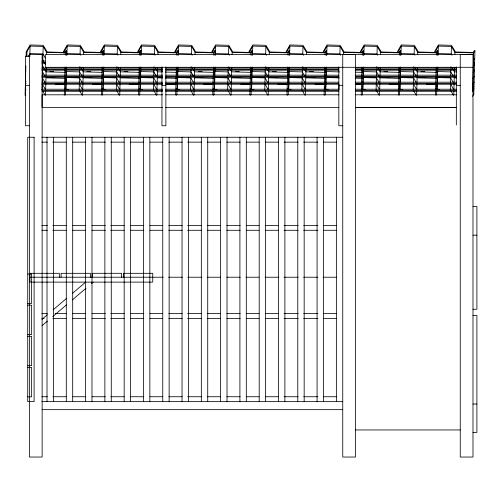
<?xml version="1.0" encoding="UTF-8"?>
<svg xmlns="http://www.w3.org/2000/svg" width="502" height="502" viewBox="0 0 502 502"><rect width="100%" height="100%" fill="white"/><g stroke="black" fill="none" stroke-linecap="round" stroke-linejoin="round"><path stroke-width="0.75" d="M25.859 66.026L25.1 95.248L25.834 95.267M26.11 56.28L26.223 51.794L30.107 44.96L43.203 45.324L47.251 51.982L64.99 52.478L65.969 50.771L66.653 50.79L66.54 55.276M26.844 56.299L26.957 51.813L30.076 46.084L43.172 46.448L46.611 52.365L46.554 54.605M29.806 56.563L30.076 46.084M42.049 89.902L42.206 83.922L45.638 89.82L45.795 83.84M42.243 82.41L42.356 77.923L45.029 82.51M42.419 75.67L42.57 69.671M42.614 68.178L42.745 62.926M42.783 61.432L43.172 46.448M45.506 95.073L45.6 91.333M45.833 82.328L45.952 77.841L64.72 78.356L65.354 77.308M46.008 75.582L46.146 70.336M46.184 68.843L46.222 67.343M64.036 53.306L64.074 51.813L67.193 46.084L80.289 46.448L83.727 52.365L83.671 54.605M64.294 94.847L64.388 91.107M64.425 89.594L64.563 84.361M64.601 82.855L64.758 76.856M64.796 75.363L64.934 70.111M64.971 68.617L65.009 67.124M65.323 55.132L65.379 52.886L66.653 50.79M65.931 52.271L65.969 50.771M64.89 95.292L65.53 94.25L65.605 91.257M65.649 89.758L65.8 83.765M65.844 82.272L65.975 77.019M66.013 75.513L66.151 70.274L64.871 72.357L46.109 71.83L44.96 69.86M66.189 68.768L66.226 67.274M66.201 84.305L66.069 89.538L68.379 89.601M66.245 82.792L66.396 76.812M66.433 75.3L66.571 70.054M66.609 68.561L66.647 67.061M66.961 55.069L67.193 46.084M79.165 89.902L79.322 83.922L82.755 89.82L82.912 83.84M79.36 82.41L79.473 77.923L66.377 77.546L65.335 79.454M79.536 75.67L79.686 69.671M79.724 68.178L79.768 66.678M80.075 54.687L80.289 46.448M82.623 95.073L82.717 91.333M82.949 82.328L83.087 77.095M83.125 75.582L83.263 70.336M83.301 68.843L83.338 67.343M101.153 53.306L101.191 51.813L104.309 46.084L117.405 46.448L120.844 52.365L120.781 54.605M101.404 94.847L101.504 91.107M101.542 89.594L101.68 84.361M101.718 82.855L101.875 76.856M101.912 75.363L102.044 70.111M102.088 68.617L102.126 67.124M102.433 55.132L102.496 52.886L103.77 50.79L103.086 50.771L102.107 52.478L84.367 51.982L80.32 45.324L67.224 44.96L63.34 51.794L64.074 51.813M103.048 52.271L103.086 50.771M102.006 95.292L102.646 94.25L102.722 91.257M102.759 89.758L102.916 83.765M102.954 82.272L103.092 77.019M103.13 75.513L103.268 70.274L101.988 72.357L83.219 71.83L82.077 69.86M103.305 68.768L103.343 67.274M103.657 55.276L103.77 50.79M103.318 84.305L103.186 89.538L105.495 89.601M103.356 82.792L103.512 76.812M103.55 75.3L103.688 70.054M103.726 68.561L103.763 67.061M104.077 55.069L104.309 46.084M116.282 89.902L116.433 83.922L119.871 89.82L120.028 83.84M116.477 82.41L116.59 77.923L103.494 77.546L102.803 78.82M116.646 75.67L116.803 69.671M116.84 68.178L116.878 66.678M117.192 54.687L117.405 46.448M119.733 95.073L119.834 91.333M120.066 82.328L120.204 77.095M120.242 75.582L120.373 70.336M120.417 68.843L120.455 67.343M138.521 94.847L138.621 91.107M138.659 89.594L138.797 84.361M138.834 82.855L138.985 76.856M139.029 75.363L139.161 70.111M139.205 68.617L139.242 67.124M139.55 55.132L139.606 52.886L140.886 50.79L140.202 50.771L139.223 52.478L121.484 51.982L117.437 45.324L104.341 44.96L100.456 51.794L101.191 51.813M140.165 52.271L140.202 50.771M139.123 95.292L139.763 94.25L139.838 91.257M139.876 89.758L140.033 83.765M140.071 82.272L140.209 77.019M140.246 75.513L140.384 70.274L139.104 72.357L120.336 71.83L119.194 69.86M140.422 68.768L140.46 67.274M140.767 55.276L140.886 50.79M140.434 84.305L140.296 89.538L142.612 89.601M140.472 82.792L140.629 76.812M140.667 75.3L140.805 70.054M140.842 68.561L140.88 67.061M141.194 55.069L141.426 46.084L154.522 46.448L157.954 52.365L157.898 54.605M153.392 89.902L153.549 83.922L156.988 89.82L157.145 83.84M153.587 82.41L153.706 77.923L140.61 77.546L139.914 78.82M153.763 75.67L153.919 69.671M153.957 68.178L153.995 66.678M154.309 54.687L154.522 46.448M156.85 95.073L156.95 91.333M157.182 82.328L157.314 77.095M157.358 75.582L157.49 70.336M157.528 68.843L157.572 67.343M175.637 94.847L175.738 91.107M175.775 89.594L175.907 84.361M175.951 82.855L176.102 76.856M176.146 75.363L176.277 70.111M176.315 68.617L176.359 67.124M176.666 55.132L176.723 52.886L178.003 50.79L177.319 50.771L176.334 52.478L158.601 51.982L154.553 45.324L141.457 44.96L137.573 51.794L138.307 51.813L141.426 46.084M176.24 95.292L176.88 94.25L176.955 91.257M176.993 89.758L177.15 83.765M177.187 82.272L177.325 77.019M177.363 75.513L177.501 70.274L176.221 72.357L165.271 72.05M177.539 68.768L177.576 67.274M177.884 55.276L178.003 50.79M177.551 84.305L177.413 89.538L179.722 89.601M177.589 82.792L177.746 76.812M177.783 75.3L177.921 70.054M177.959 68.561L177.997 67.061M178.304 55.069L178.543 46.084L191.638 46.448L195.071 52.365L195.014 54.605M190.509 89.902L190.666 83.922L194.105 89.82L194.255 83.84M190.704 82.41L190.823 77.923L177.727 77.546L177.03 78.82M190.879 75.67L191.036 69.671M191.074 68.178L191.111 66.678M191.425 54.687L191.638 46.448M193.967 95.073L194.067 91.333M194.299 82.328L194.431 77.095M194.469 75.582L194.607 70.336M194.644 68.843L194.682 67.343M212.754 94.847L212.848 91.107M212.892 89.594L213.024 84.361M213.061 82.855L213.218 76.856M213.256 75.363L213.394 70.111M213.432 68.617L213.469 67.124M213.783 55.132L213.839 52.886L215.12 50.79L214.436 50.771L213.45 52.478L195.717 51.982L191.67 45.324L178.574 44.96L174.69 51.794L175.424 51.813L178.543 46.084M213.356 95.292L213.99 94.25L214.072 91.257M214.109 89.758L214.266 83.765M214.304 82.272L214.442 77.019M214.48 75.513L214.611 70.274L213.337 72.357L194.569 71.83L193.421 69.86M214.649 68.768L214.693 67.274M215 55.276L215.12 50.79M214.668 84.305L214.53 89.538L216.839 89.601M214.705 82.792L214.862 76.812M214.9 75.3L215.032 70.054M215.076 68.561L215.113 67.061M215.421 55.069L215.653 46.084L228.749 46.448L232.188 52.365L232.131 54.605M227.626 89.902L227.782 83.922L231.221 89.82L231.372 83.84M227.82 82.41L227.939 77.923L214.837 77.546L214.147 78.82M227.996 75.67L228.153 69.671M228.19 68.178L228.228 66.678M228.535 54.687L228.749 46.448M231.083 95.073L231.177 91.333M231.409 82.328L231.547 77.095M231.585 75.582L231.723 70.336M231.761 68.843L231.798 67.343M231.529 77.829L250.297 78.356L250.335 76.856M250.372 75.363L250.511 70.111M250.548 68.617L250.586 67.124M250.9 55.132L250.956 52.886L252.236 50.79L251.546 50.771L250.567 52.478L232.834 51.982L228.78 45.324L215.684 44.96L211.8 51.794L212.534 51.813L215.653 46.084M249.87 94.847L249.965 91.107M250.002 89.594L250.14 84.361M250.178 82.855L250.316 77.615M250.467 95.292L251.107 94.25L251.188 91.257M251.226 89.758L251.383 83.765M251.42 82.272L251.552 77.019M251.59 75.513L251.728 70.274L251.044 70.242M251.766 68.768L251.803 67.274M252.117 55.276L252.236 50.79M251.784 84.305L251.646 89.538L253.956 89.601M251.822 82.792L251.973 76.812M252.017 75.3L252.148 70.054M252.186 68.561L252.23 67.061M252.537 55.069L252.77 46.084L265.865 46.448L269.304 52.365L269.248 54.605M264.742 89.902L264.899 83.922L268.332 89.82L268.488 83.84M264.937 82.41L265.05 77.923L251.954 77.546L251.264 78.82M265.112 75.67L265.263 69.671M265.307 68.178L265.345 66.678M265.652 54.687L265.865 46.448M268.2 95.073L268.294 91.333M268.526 82.328L268.664 77.095M268.702 75.582L268.84 70.336M268.877 68.843L268.915 67.343M286.987 94.847L287.081 91.107M287.119 89.594L287.257 84.361M287.295 82.855L287.451 76.856M287.489 75.363L287.627 70.111M287.665 68.617L287.702 67.124M288.01 55.132L288.073 52.886L289.347 50.79L288.663 50.771L287.684 52.478L269.944 51.982L265.897 45.324L252.801 44.96L248.917 51.794L249.651 51.813L252.77 46.084M288.299 91.257L288.223 94.25L287.583 95.292M288.343 89.758L288.493 83.765M288.537 82.272L288.669 77.019M288.706 75.513L288.845 70.274L288.161 70.242M288.882 68.768L288.92 67.274M289.234 55.276L289.347 50.79M288.895 84.305L288.763 89.538L291.072 89.601M288.932 82.792L289.089 76.812M289.127 75.3L289.265 70.054M289.303 68.561L289.34 67.061M289.654 55.069L289.886 46.084L302.982 46.448L306.421 52.365L306.364 54.605M301.859 89.902L302.016 83.922L305.448 89.82L305.605 83.84M302.053 82.41L302.166 77.923L289.07 77.546L288.38 78.82M302.229 75.67L302.38 69.671M302.417 68.178L302.461 66.678M302.769 54.687L302.982 46.448M305.316 95.073L305.411 91.333M305.643 82.328L305.781 77.095M305.818 75.582L305.956 70.336M305.994 68.843L306.032 67.343M324.097 94.847L324.198 91.107M324.236 89.594L324.374 84.361M324.411 82.855L324.568 76.856M324.606 75.363L324.738 70.111M324.781 68.617L324.819 67.124M325.127 55.132L325.189 52.886L326.463 50.79L325.779 50.771L324.8 52.478L307.061 51.982L303.013 45.324L289.918 44.96L286.033 51.794L286.767 51.813L289.886 46.084M325.415 91.257L325.34 94.25L324.7 95.292M325.453 89.758L325.61 83.765M325.647 82.272L325.785 77.019M325.823 75.513L325.961 70.274L325.277 70.242M325.999 68.768L326.036 67.274M326.35 55.276L326.463 50.79M326.011 84.305L325.873 89.538L328.189 89.601M326.049 82.792L326.206 76.812M326.244 75.3L326.382 70.054M326.419 68.561L326.457 67.061M326.771 55.069L327.003 46.084L340.099 46.448L343.537 52.365L343.475 54.605M338.976 89.902L339.107 84.669M339.885 54.687L340.099 46.448M361.214 94.847L361.314 91.107M361.352 89.594L361.49 84.361M361.528 82.855L361.678 76.856M361.722 75.363L361.854 70.111M361.892 68.617L361.936 67.124M362.243 55.132L362.3 52.886L363.58 50.79L362.896 50.771L361.911 52.478L344.177 51.982L340.13 45.324L327.034 44.96L323.15 51.794L323.884 51.813L327.003 46.084M362.94 75.513L363.078 70.274L362.388 70.242M363.115 68.768L363.153 67.274M363.461 55.276L363.58 50.79M362.532 91.257L362.457 94.25L361.816 95.292M362.569 89.758L362.726 83.765M362.764 82.272L362.902 77.019M363.128 84.305L362.99 89.538L365.305 89.601M363.166 82.792L363.322 76.812M363.36 75.3L363.498 70.054M363.536 68.561L363.573 67.061M363.887 55.069L364.119 46.084L377.215 46.448L380.648 52.365L380.591 54.605M376.086 89.902L376.243 83.922L379.681 89.82L379.838 83.84M376.28 82.41L376.4 77.923L363.304 77.546L362.607 78.82M376.456 75.67L376.613 69.671M376.651 68.178L376.688 66.678M377.002 54.687L377.215 46.448M379.543 95.073L379.644 91.333M379.876 82.328L380.008 77.095M380.052 75.582L380.183 70.336M380.221 68.843L380.265 67.343M398.331 94.847L398.431 91.107M398.469 89.594L398.601 84.361M398.644 82.855L398.795 76.856M398.833 75.363L398.971 70.111M399.008 68.617L399.052 67.124M399.36 55.132L399.416 52.886L400.696 50.79L400.012 50.771L399.027 52.478L381.294 51.982L377.247 45.324L364.151 44.96L360.267 51.794L361.001 51.813L364.119 46.084M398.933 95.292L399.573 94.25L399.648 91.257M399.686 89.758L399.843 83.765M399.881 82.272L400.019 77.019M400.056 75.513L400.188 70.274L399.504 70.242M400.232 68.768L400.27 67.274M400.577 55.276L400.696 50.79M400.245 84.305L400.107 89.538L402.416 89.601M400.282 82.792L400.439 76.812M400.477 75.3L400.615 70.054M400.652 68.561L400.69 67.061M400.998 55.069L401.23 46.084L414.332 46.448L417.764 52.365L417.708 54.605M414.119 54.687L414.332 46.448M413.202 89.902L413.359 83.922L416.798 89.82L416.949 83.84M413.397 82.41L413.516 77.923L400.42 77.546L399.724 78.82M413.573 75.67L413.73 69.671M413.767 68.178L413.805 66.678M416.66 95.073L416.76 91.333M416.993 82.328L417.124 77.095M417.162 75.582L417.3 70.336M417.338 68.843L417.375 67.343M435.447 94.847L435.541 91.107M435.585 89.594L435.717 84.361M435.755 82.855L435.912 76.856M435.949 75.363L436.087 70.111M436.125 68.617L436.163 67.124M436.476 55.132L436.533 52.886L437.813 50.79L437.123 50.771L436.144 52.478L418.411 51.982L414.363 45.324L401.261 44.96L397.383 51.794L398.117 51.813L401.23 46.084M436.05 95.292L436.684 94.25L436.765 91.257M436.803 89.758L436.96 83.765M436.997 82.272L437.129 77.019M437.173 75.513L437.305 70.274L436.031 72.357L417.262 71.83L416.114 69.86M437.342 68.768L437.386 67.274M437.694 55.276L437.813 50.79M437.361 84.305L437.223 89.538L439.532 89.601M437.399 82.792L437.556 76.812M437.593 75.3L437.725 70.054M437.769 68.561L437.807 67.061M438.114 55.069L438.346 46.084L451.442 46.448L454.881 52.365L454.825 54.605M450.319 89.902L450.476 83.922L453.908 89.82L454.065 83.84M450.514 82.41L450.633 77.923L437.531 77.546L436.84 78.82M450.689 75.67L450.846 69.671M450.884 68.178L450.921 66.678M451.229 54.687L451.442 46.448M453.777 95.073L453.871 91.333M454.103 82.328L454.241 77.095M454.279 75.582L454.417 70.336M454.454 68.843L454.492 67.343M472.639 91.853L473.65 52.886L474.923 50.79L474.239 50.771L473.26 52.478L455.521 51.982L451.474 45.324L438.378 44.96L434.494 51.794L435.228 51.813L438.346 46.084M472.526 96.34L473.8 94.25L474.923 50.79M28.15 56.745L29.882 53.563L42.977 53.927L45.268 57.868M65.837 72.821L66.534 71.548L79.63 71.918L81.92 75.858M140.535 54.837L141.231 53.563L154.327 53.927L155.093 55.239M139.725 73.461L140.767 71.548L153.863 71.918L156.153 75.858M177.652 54.837L178.348 53.563L191.444 53.927L192.203 55.239M176.842 73.461L177.877 71.548L190.973 71.918L193.27 75.858M214.768 54.837L215.458 53.563L228.554 53.927L229.32 55.239M213.959 73.461L214.994 71.548L228.09 71.918L230.38 75.858M251.885 54.837L252.575 53.563L265.671 53.927L266.436 55.239M251.42 72.821L252.111 71.548L265.207 71.918L267.497 75.858M289.001 54.837L289.692 53.563L302.788 53.927L303.553 55.239M288.531 72.821L289.227 71.548L302.323 71.918L304.614 75.858M326.112 54.837L326.808 53.563L339.904 53.927L340.67 55.239M325.647 72.821L326.344 71.548L339.44 71.918M325.491 78.82L326.187 77.546L339.283 77.91M363.228 54.837L363.925 53.563L377.021 53.927L377.78 55.239M362.764 72.821L363.454 71.548L376.556 71.918L378.847 75.858M400.345 54.837L401.035 53.563L414.137 53.927L414.897 55.239M399.881 72.821L400.571 71.548L413.667 71.918L415.963 75.858M399.222 85.453L399.918 84.179M437.462 54.837L438.152 53.563L451.248 53.927L452.013 55.239M436.997 72.821L437.688 71.548L450.783 71.918L453.074 75.858M436.338 85.453L437.029 84.179M64.727 89.82L65.687 88.252M102.471 77.308L101.831 78.356L83.068 77.829M101.843 89.82L102.803 88.252M139.587 77.308L138.947 78.356L120.179 77.829M138.96 89.82L139.914 88.252M176.704 77.308L176.064 78.356L165.114 78.048M176.077 89.82L177.03 88.252M213.821 77.308L213.181 78.356L194.412 77.829M213.187 89.82L214.147 88.252M251.728 70.261L250.454 72.357L231.686 71.83L230.537 69.86M250.297 78.356L250.937 77.308M250.303 89.82L251.264 88.252M288.845 70.261L287.564 72.357L268.802 71.83L267.654 69.86M288.048 77.308L287.414 78.356L268.645 77.829M287.42 89.82L288.38 88.252L287.696 88.233M325.961 70.261L324.681 72.357L305.913 71.83L304.77 69.86M325.164 77.308L324.524 78.356L305.762 77.829M324.894 87.819L325.534 86.771L324.85 86.752M324.537 89.82L325.497 88.252L324.807 88.233M363.078 70.261L361.798 72.357L355.541 72.181M362.281 77.308L361.641 78.356L355.385 78.18M361.653 89.82L362.607 88.252L361.923 88.233M400.188 70.261L398.914 72.357L380.146 71.83L378.997 69.86M399.397 77.308L398.757 78.356L379.989 77.829M398.77 89.82L399.724 88.252L399.04 88.233M436.514 77.308L435.874 78.356L417.106 77.829M435.88 89.82L436.84 88.252L436.156 88.233M473.455 60.365L474.735 58.27M473.298 66.358L474.578 64.269L473.894 64.25M473.141 72.357L474.421 70.261M472.991 78.356L474.264 76.26M472.834 84.349L474.114 82.253L473.424 82.234M472.677 90.347L473.957 88.252M41.911 319.366L47.232 314.836M53.143 309.803L66.747 298.226M72.658 293.193L85.673 282.124M42.011 325.71L47.37 321.148M52.729 316.586L66.427 304.927M72.382 299.857L86.08 288.204M91.439 283.643L93.228 282.124M472.984 54.567L45.331 54.567L45.331 67.299L472.984 67.299M29.405 56.168L25.489 56.168L25.489 125.745L29.405 125.745M41.942 61.118L45.073 61.118M41.942 62.405L45.073 62.405M41.942 63.158L45.073 63.158M41.942 68.146L162.579 68.146M165.71 68.146L338.831 68.146M355.284 68.146L456.337 68.146M41.942 69.427L162.579 69.427M165.71 69.427L338.831 69.427M355.284 69.427L456.337 69.427M41.942 70.186L162.579 70.186M165.71 70.186L338.831 70.186M355.284 70.186L456.337 70.186M41.942 75.174L162.579 75.174M165.71 75.174L338.831 75.174M355.284 75.174L456.337 75.174M41.942 76.455L162.579 76.455M165.71 76.455L338.831 76.455M355.284 76.455L456.337 76.455M41.942 77.214L162.579 77.214M165.71 77.214L338.831 77.214M355.284 77.214L456.337 77.214M41.942 82.196L162.579 82.196M165.71 82.196L338.831 82.196M355.284 82.196L456.337 82.196M41.942 83.483L162.579 83.483M165.71 83.483L338.831 83.483M355.284 83.483L456.337 83.483M41.942 84.236L162.579 84.236M165.71 84.236L338.831 84.236M355.284 84.236L456.337 84.236M25.489 85.34L29.405 85.34M161.951 85.34L165.867 85.34M338.831 85.34L342.747 85.34M456.337 85.34L460.252 85.34M41.942 89.224L162.579 89.224M165.71 89.224L338.831 89.224M355.284 89.224L456.337 89.224M41.942 90.504L162.579 90.504M165.71 90.504L338.831 90.504M355.284 90.504L456.337 90.504M41.942 91.264L162.579 91.264M165.71 91.264L338.831 91.264M355.284 91.264L456.337 91.264M162.654 94.796L42.03 94.796L42.03 107.522L162.654 107.522M165.785 94.796L338.888 94.796M355.334 94.796L456.374 94.796M355.479 107.365L456.343 107.365M165.785 107.522L338.888 107.522M355.334 107.522L456.374 107.522M342.747 125.745L338.831 125.745L338.831 66.917M41.835 137.253L342.747 137.253M41.835 142.148L47.32 142.148M52.81 142.148L66.138 142.148M72.407 142.148L85.735 142.148M92.004 142.148L105.332 142.148M110.823 142.148L124.145 142.148M130.42 142.148L143.748 142.148M150.016 142.148L162.56 142.148M168.835 142.148L182.157 142.148M187.648 142.148L201.76 142.148M207.244 142.148L220.573 142.148M226.848 142.148L240.169 142.148M246.444 142.148L258.988 142.148M265.257 142.148L278.585 142.148M284.076 142.148L298.182 142.148M303.672 142.148L317.785 142.148M323.269 142.148L336.597 142.148M472.984 206.504L476.9 206.504L476.9 309.257L472.984 309.257M41.835 225.379L47.32 225.379M52.81 225.379L66.138 225.379M72.407 225.379L85.735 225.379M92.004 225.379L105.332 225.379M110.823 225.379L124.145 225.379M130.42 225.379L143.748 225.379M150.016 225.379L162.56 225.379M168.835 225.379L182.157 225.379M187.648 225.379L201.76 225.379M207.244 225.379L220.573 225.379M226.848 225.379L240.169 225.379M246.444 225.379L258.988 225.379M265.257 225.379L278.585 225.379M284.076 225.379L298.182 225.379M303.672 225.379L317.785 225.379M323.269 225.379L336.597 225.379M41.835 230.28L47.32 230.28M52.81 230.28L66.138 230.28M72.407 230.28L85.735 230.28M92.004 230.28L105.332 230.28M110.823 230.28L124.145 230.28M130.42 230.28L143.748 230.28M150.016 230.28L162.56 230.28M168.835 230.28L182.157 230.28M187.648 230.28L201.76 230.28M207.244 230.28L220.573 230.28M226.848 230.28L240.169 230.28M246.444 230.28L258.988 230.28M265.257 230.28L278.585 230.28M284.076 230.28L298.182 230.28M303.672 230.28L317.785 230.28M323.269 230.28L336.597 230.28M472.984 235.181L476.9 235.181M27.723 274.036L31.639 274.036L31.639 303.409L27.723 303.409M29.957 277.223L163.269 277.223M168.634 277.223L182.414 277.223M187.748 277.223L201.835 277.223M207.32 277.223L220.704 277.223M226.835 277.223L240.194 277.223M245.974 277.223L258.994 277.223M265.119 277.223L278.905 277.223M284.038 277.223L298.125 277.223M303.61 277.223L317.697 277.223M323.181 277.223L336.566 277.223M27.723 305.172L31.639 305.172L31.639 334.545L27.723 334.545M41.835 313.512L47.32 313.512M55.157 313.512L66.138 313.512M72.407 313.512L85.735 313.512M92.004 313.512L105.332 313.512M110.823 313.512L124.145 313.512M130.42 313.512L143.748 313.512M150.016 313.512L162.56 313.512M168.835 313.512L182.157 313.512M187.648 313.512L201.76 313.512M207.244 313.512L220.573 313.512M226.848 313.512L240.169 313.512M246.444 313.512L258.988 313.512M265.257 313.512L278.585 313.512M284.076 313.512L298.182 313.512M303.672 313.512L317.785 313.512M323.269 313.512L336.597 313.512M472.984 315.457L476.9 315.457L476.9 432.41L472.984 432.41M41.835 318.406L44.182 318.406M52.81 318.406L66.138 318.406M72.407 318.406L85.735 318.406M92.004 318.406L105.332 318.406M110.823 318.406L124.145 318.406M130.42 318.406L143.748 318.406M150.016 318.406L162.56 318.406M168.835 318.406L182.157 318.406M187.648 318.406L201.76 318.406M207.244 318.406L220.573 318.406M226.848 318.406L240.169 318.406M246.444 318.406L258.988 318.406M265.257 318.406L278.585 318.406M284.076 318.406L298.182 318.406M303.672 318.406L317.785 318.406M323.269 318.406L336.597 318.406M27.723 336.309L31.639 336.309L31.639 365.688L27.723 365.688M27.723 367.451L31.639 367.451L31.639 396.825L27.723 396.825M41.835 396.743L47.32 396.743M52.81 396.743L66.138 396.743M72.407 396.743L85.735 396.743M92.004 396.743L105.332 396.743M110.823 396.743L124.145 396.743M130.42 396.743L143.748 396.743M150.016 396.743L162.56 396.743M168.835 396.743L182.157 396.743M187.648 396.743L201.76 396.743M207.244 396.743L220.573 396.743M226.848 396.743L240.169 396.743M246.444 396.743L258.988 396.743M265.257 396.743L278.585 396.743M284.076 396.743L298.182 396.743M303.672 396.743L317.785 396.743M323.269 396.743L336.597 396.743M41.835 401.638L342.747 401.638M472.984 404.035L476.9 404.035M42.137 409.651L342.747 409.651M355.479 429.957L460.252 429.957M454.881 52.365L473.65 52.886M417.764 52.365L436.533 52.886M380.648 52.365L399.416 52.886M343.537 52.365L362.3 52.886M306.421 52.365L325.189 52.886M269.304 52.365L288.073 52.886M232.188 52.365L250.956 52.886M195.071 52.365L213.839 52.886M157.954 52.365L176.723 52.886M120.844 52.365L139.606 52.886M473.932 62.763L474.616 62.781M83.727 52.365L102.496 52.886M104.115 53.563L117.211 53.927L117.976 55.239M26.223 51.794L26.957 51.813M46.611 52.365L65.379 52.886M66.998 53.563L80.094 53.927L80.86 55.239M456.726 71.899L454.379 71.83L453.231 69.86M420.99 71.541L424.843 71.648M383.873 71.541L387.726 71.648M309.64 71.541L313.499 71.648M272.523 71.541L276.382 71.648M235.413 71.541L239.266 71.648M454.222 77.829L456.569 77.892M421.605 77.559L425.458 77.666M198.296 71.541L202.149 71.648M384.488 77.559L389.113 77.684M161.18 71.541L162.723 71.579M162.146 71.962L157.452 71.83L156.304 69.86M250.925 74.76L251.615 74.779M124.063 71.541L127.922 71.648M103.65 71.548L116.746 71.918L119.037 75.858M213.814 74.76L214.498 74.779M310.255 77.559L314.886 77.684M86.946 71.541L90.806 71.648M176.698 74.76L177.382 74.779M273.144 77.559L276.997 77.666M49.83 71.541L53.689 71.648M139.581 74.76L140.265 74.779M236.028 77.559L239.881 77.666M102.464 74.76L103.148 74.779M198.911 77.559L202.764 77.666M426.336 84.085L435.717 84.349M389.219 84.085L398.601 84.349M157.295 77.829L162.773 77.979M473.311 86.752L473.995 86.771M124.678 77.559L128.537 77.666M355.234 84.173L361.49 84.349M436.194 86.752L436.878 86.771M87.561 77.559L91.42 77.666M314.986 84.085L324.374 84.349M399.077 86.752L399.761 86.771M50.451 77.559L54.304 77.666M277.87 84.085L287.257 84.349M361.961 86.752L362.651 86.771M240.759 84.085L250.14 84.349M203.643 84.085L213.024 84.349M65.197 80.753L65.881 80.772M166.526 84.085L175.907 84.349M129.409 84.085L138.797 84.349M473.116 94.225L473.8 94.25M25.451 81.776L26.186 81.795M92.293 84.085L101.68 84.349M436 94.225L436.684 94.25M25.407 83.257L26.142 83.276M55.182 84.085L64.563 84.349M398.883 94.225L399.573 94.25M250.423 94.225L251.107 94.25M213.306 94.225L213.99 94.25M25.257 89.249L25.991 89.274M176.189 94.225L176.88 94.25M139.079 94.225L139.763 94.25M101.962 94.225L102.646 94.25M64.846 94.225L65.53 94.25M451.706 67.23L452.465 68.548M450.633 77.91L453.306 82.51M451.085 91.22L453.375 95.16M414.589 67.23L415.355 68.548M413.516 77.91L416.189 82.51M413.968 91.22L416.258 95.16M377.473 67.23L378.238 68.548M376.4 77.91L379.073 82.51M376.851 91.22L379.142 95.16M303.239 67.23L304.005 68.548M302.166 77.91L304.839 82.51M302.618 91.22L304.915 95.16M266.129 67.23L266.888 68.548M265.05 77.91L267.723 82.51M265.508 91.22L267.798 95.16M229.012 67.23L229.772 68.548M227.939 77.91L230.613 82.51M228.391 91.22L230.682 95.16M191.896 67.23L192.661 68.548M190.823 77.91L193.496 82.51M191.275 91.22L193.565 95.16M154.779 67.23L155.545 68.548M153.706 77.91L156.379 82.51M154.158 91.22L156.448 95.16M117.663 67.23L118.428 68.548M116.59 77.91L119.263 82.51M117.041 91.22L119.332 95.16M80.546 67.23L81.311 68.548M79.473 77.91L82.146 82.51M79.931 91.22L82.221 95.16M42.827 59.92L43.586 61.238M44.734 63.208L45.5 64.52M42.67 65.919L44.195 68.548M42.513 71.918L44.803 75.858M42.814 91.22L45.105 95.16M456.337 66.917L456.337 124.967M336.365 137.253L336.365 401.638M323.457 137.253L323.457 401.638M317.076 137.253L317.076 401.638M304.168 137.253L304.168 401.638M297.786 137.253L297.786 401.638M284.879 137.253L284.879 401.638M278.497 137.253L278.497 401.638M265.589 137.253L265.589 401.638M259.208 137.253L259.208 401.638M246.3 137.253L246.3 401.638M239.912 137.253L239.912 401.638M227.011 137.253L227.011 401.638M220.623 137.253L220.623 401.638M207.721 137.253L207.721 401.638M201.333 137.253L201.333 401.638M188.426 137.253L188.426 401.638M182.044 137.253L182.044 401.638M169.136 137.253L169.136 401.638M165.867 66.917L165.867 125.745L161.951 125.745L161.951 66.917M162.755 137.253L162.755 401.638M149.847 137.253L149.847 401.638M143.465 137.253L143.465 401.638M130.558 137.253L130.558 401.638M124.176 137.253L124.176 401.638M123.373 277.223L123.373 273.308L152.746 273.308L152.746 282.124L29.957 282.124L29.957 273.308L59.33 273.308L59.33 277.223M121.609 277.223L121.609 273.308L92.23 273.308L92.23 277.223M111.268 137.253L111.268 401.638M104.88 137.253L104.88 401.638M91.979 137.253L91.979 401.638M90.467 277.223L90.467 273.308L61.093 273.308L61.093 277.223M85.591 137.253L85.591 401.638M72.69 137.253L72.69 401.638M66.302 137.253L66.302 401.638M53.394 137.253L53.394 401.638M47.012 137.253L47.012 401.638M42.137 54.411L29.405 54.411L29.405 457.04L42.137 457.04L42.137 54.411M355.479 54.411L342.747 54.411L342.747 457.04L355.479 457.04L355.479 54.411M472.984 54.411L460.252 54.411L460.252 457.04L472.984 457.04L472.984 54.411M34.105 137.253L27.723 137.253L27.723 401.638L34.105 401.638L34.105 137.253"/></g></svg>
